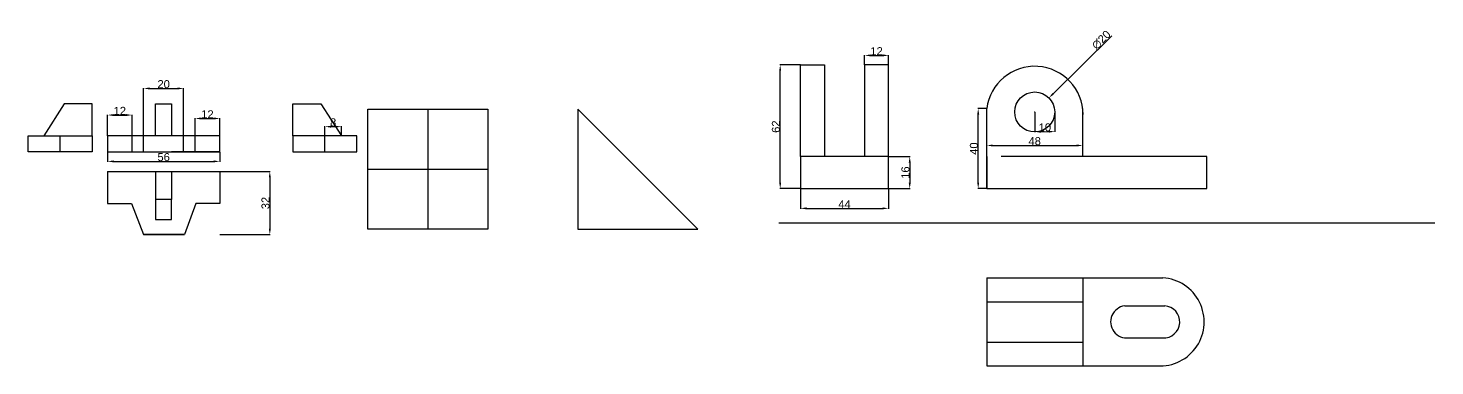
# Model space of a CAD drawing. Header units: millimetres. Extents: x 105 to 9929, y -38 to 412.
# Drawn here: x 105 to 808, y -38 to 131 of the extents above; entities that cross this region are included whole.
import ezdxf

# ---------------------------------------------------------------- set-up
doc = ezdxf.new("R2010")
doc.units = ezdxf.units.MM
doc.header["$MEASUREMENT"] = 0
doc.header["$PDMODE"] = 35
doc.styles.get("Standard").update_dxf_attribs({"font": 'arial.ttf'})
doc.dimstyles.get("Standard").update_dxf_attribs({"dimtxt": 4, "dimasz": 3, "dimexe": 0.18, "dimexo": 0.0625, "dimgap": 0.09, "dimtad": 1, "dimdec": 0, "dimzin": 0, "dimdsep": 46, "dimtxsty": 'Standard', "dimcen": 0.09, "dimclrd": 6, "dimclre": 4, "dimadec": 0, "dimazin": 0, "dimtfac": 1, "dimtdec": 0, "dimtofl": 0, "dimtmove": 0, "dimatfit": 3, "dimfxl": 1, "dimtolj": 1, "dimtzin": 0, "dimarcsym": 1})

# ---------------------------------------------------------------- blocks, each defined once
blk = doc.blocks.new('*D1')
at = {"color": 4, "lineweight": -2, "transparency": 16777216}
for p, q in [((200.35, 59.44), (225.52, 59.44)), ((200.35, 27.8), (225.52, 27.8))]:
    blk.add_line(p, q, dxfattribs=at)
at = {"color": 6, "lineweight": -2, "transparency": 16777216}
blk.add_line((225.34, 56.44), (225.34, 30.8), dxfattribs=at)
at = {"color": 6, "transparency": 16777216}
for points in [[(224.84, 56.44), (225.84, 56.44), (225.34, 59.44)], [(224.84, 30.8), (225.84, 30.8), (225.34, 27.8)]]:
    blk.add_solid(points, dxfattribs=at)
at = {"layer": 'Defpoints', "color": 0, "transparency": 16777216}
for p in [(200.29, 59.44), (200.29, 27.8), (225.34, 27.8)]:
    blk.add_point(p, dxfattribs=at)
at = {"color": 0, "transparency": 16777216, "insert": (223.2, 43.62), "char_height": 4, "attachment_point": 5, "rotation": 90}
blk.add_mtext('\\A1;32', dxfattribs=at)
blk = doc.blocks.new('*D2')
at = {"color": 4, "lineweight": -2, "transparency": 16777216}
for p, q in [((252.89, 77.27), (252.89, 82.01)), ((261.09, 77.27), (261.09, 82.01))]:
    blk.add_line(p, q, dxfattribs=at)
at = {"color": 6, "lineweight": -2, "transparency": 16777216}
blk.add_line((255.89, 81.83), (258.09, 81.83), dxfattribs=at)
at = {"color": 6, "transparency": 16777216}
for points in [[(255.89, 82.33), (255.89, 81.33), (252.89, 81.83)], [(258.09, 82.33), (258.09, 81.33), (261.09, 81.83)]]:
    blk.add_solid(points, dxfattribs=at)
at = {"layer": 'Defpoints', "color": 0, "transparency": 16777216}
for p in [(261.09, 81.83), (252.89, 77.21), (261.09, 77.21)]:
    blk.add_point(p, dxfattribs=at)
at = {"color": 0, "transparency": 16777216, "insert": (256.99, 83.96), "char_height": 4, "attachment_point": 5}
blk.add_mtext('\\A1;8', dxfattribs=at)
blk = doc.blocks.new('*D5')
at = {"color": 6, "lineweight": -2, "transparency": 16777216}
blk.add_line((646.06, 127.25), (616.8, 98.33), dxfattribs=at)
at = {"color": 4, "lineweight": -2, "transparency": 16777216}
for p, q in [((607.47, 89.19), (607.65, 89.19)), ((607.56, 89.1), (607.56, 89.28))]:
    blk.add_line(p, q, dxfattribs=at)
at = {"color": 6, "transparency": 16777216}
blk.add_solid([(616.45, 98.68), (617.16, 97.97), (614.67, 96.22)], dxfattribs=at)
at = {"layer": 'Defpoints', "color": 0, "transparency": 16777216}
for p in [(614.67, 96.22), (600.45, 82.16)]:
    blk.add_point(p, dxfattribs=at)
at = {"color": 0, "transparency": 16777216, "insert": (640.84, 125.24), "char_height": 4, "attachment_point": 5, "rotation": 44.6722}
blk.add_mtext('\\A1;∅20', dxfattribs=at)
blk = doc.blocks.new('*D6')
at = {"color": 4, "lineweight": -2, "transparency": 16777216}
for p, q in [((607.56, 89.03), (607.65, 79.09)), ((617.56, 89.12), (617.65, 79.18))]:
    blk.add_line(p, q, dxfattribs=at)
at = {"color": 6, "lineweight": -2, "transparency": 16777216}
blk.add_line((610.65, 79.3), (614.65, 79.34), dxfattribs=at)
at = {"color": 6, "transparency": 16777216}
for points in [[(610.64, 79.8), (610.65, 78.8), (607.65, 79.27)], [(614.64, 79.84), (614.65, 78.84), (617.65, 79.36)]]:
    blk.add_solid(points, dxfattribs=at)
at = {"layer": 'Defpoints', "color": 0, "transparency": 16777216}
for p in [(607.56, 89.1), (617.56, 89.19), (617.65, 79.36)]:
    blk.add_point(p, dxfattribs=at)
at = {"color": 0, "transparency": 16777216, "insert": (612.63, 81.45), "char_height": 4, "attachment_point": 5, "rotation": 0.51565}
blk.add_mtext('\\A1;10', dxfattribs=at)
blk = doc.blocks.new('*D7')
at = {"color": 4, "lineweight": -2, "transparency": 16777216}
for p, q in [((534.59, 66.85), (545.28, 66.85)), ((534.59, 50.85), (545.28, 50.85))]:
    blk.add_line(p, q, dxfattribs=at)
at = {"color": 6, "lineweight": -2, "transparency": 16777216}
blk.add_line((545.1, 63.85), (545.1, 53.85), dxfattribs=at)
at = {"color": 6, "transparency": 16777216}
for points in [[(544.6, 63.85), (545.6, 63.85), (545.1, 66.85)], [(544.6, 53.85), (545.6, 53.85), (545.1, 50.85)]]:
    blk.add_solid(points, dxfattribs=at)
at = {"layer": 'Defpoints', "color": 0, "transparency": 16777216}
for p in [(534.53, 66.85), (534.53, 50.85), (545.1, 50.85)]:
    blk.add_point(p, dxfattribs=at)
at = {"color": 0, "transparency": 16777216, "insert": (542.97, 58.85), "char_height": 4, "attachment_point": 5, "rotation": 90}
blk.add_mtext('\\A1;16', dxfattribs=at)
blk = doc.blocks.new('*D8')
at = {"color": 4, "lineweight": -2, "transparency": 16777216}
for p, q in [((490.53, 50.79), (490.53, 40.77)), ((534.53, 50.79), (534.53, 40.77))]:
    blk.add_line(p, q, dxfattribs=at)
at = {"color": 6, "lineweight": -2, "transparency": 16777216}
blk.add_line((493.53, 40.95), (531.53, 40.95), dxfattribs=at)
at = {"color": 6, "transparency": 16777216}
for points in [[(493.53, 41.45), (493.53, 40.45), (490.53, 40.95)], [(531.53, 41.45), (531.53, 40.45), (534.53, 40.95)]]:
    blk.add_solid(points, dxfattribs=at)
at = {"layer": 'Defpoints', "color": 0, "transparency": 16777216}
for p in [(490.53, 50.85), (534.53, 50.85), (534.53, 40.95)]:
    blk.add_point(p, dxfattribs=at)
at = {"color": 0, "transparency": 16777216, "insert": (512.53, 43.04), "char_height": 4, "attachment_point": 5}
blk.add_mtext('\\A1;44', dxfattribs=at)
blk = doc.blocks.new('*D9')
at = {"color": 4, "lineweight": -2, "transparency": 16777216}
for p, q in [((522.53, 112.76), (522.53, 117.68)), ((534.53, 112.76), (534.53, 117.68))]:
    blk.add_line(p, q, dxfattribs=at)
at = {"color": 6, "lineweight": -2, "transparency": 16777216}
blk.add_line((525.53, 117.5), (531.53, 117.5), dxfattribs=at)
at = {"color": 6, "transparency": 16777216}
for points in [[(525.53, 118), (525.53, 117), (522.53, 117.5)], [(531.53, 118), (531.53, 117), (534.53, 117.5)]]:
    blk.add_solid(points, dxfattribs=at)
at = {"layer": 'Defpoints', "color": 0, "transparency": 16777216}
for p in [(522.53, 112.7), (534.53, 117.5), (534.53, 112.7)]:
    blk.add_point(p, dxfattribs=at)
at = {"color": 0, "transparency": 16777216, "insert": (528.53, 119.6), "char_height": 4, "attachment_point": 5}
blk.add_mtext('\\A1;12', dxfattribs=at)
blk = doc.blocks.new('*D10')
at = {"color": 4, "lineweight": -2, "transparency": 16777216}
for p, q in [((490.47, 112.85), (480.2, 112.85)), ((490.47, 50.85), (480.2, 50.85))]:
    blk.add_line(p, q, dxfattribs=at)
at = {"color": 6, "lineweight": -2, "transparency": 16777216}
blk.add_line((480.38, 53.85), (480.38, 109.85), dxfattribs=at)
at = {"color": 6, "transparency": 16777216}
for points in [[(479.88, 109.85), (480.88, 109.85), (480.38, 112.85)], [(479.88, 53.85), (480.88, 53.85), (480.38, 50.85)]]:
    blk.add_solid(points, dxfattribs=at)
at = {"layer": 'Defpoints', "color": 0, "transparency": 16777216}
for p in [(480.38, 112.85), (490.53, 112.85), (490.53, 50.85)]:
    blk.add_point(p, dxfattribs=at)
at = {"color": 0, "transparency": 16777216, "insert": (478.25, 81.85), "char_height": 4, "attachment_point": 5, "rotation": 90}
blk.add_mtext('\\A1;62', dxfattribs=at)
blk = doc.blocks.new('*D18')
at = {"color": 4, "lineweight": -2, "transparency": 16777216}
for p, q in [((583.5, 90.85), (579.14, 90.85)), ((583.5, 50.85), (579.14, 50.85))]:
    blk.add_line(p, q, dxfattribs=at)
at = {"color": 6, "lineweight": -2, "transparency": 16777216}
blk.add_line((579.32, 53.85), (579.32, 87.85), dxfattribs=at)
at = {"color": 6, "transparency": 16777216}
for points in [[(578.82, 87.85), (579.82, 87.85), (579.32, 90.85)], [(578.82, 53.85), (579.82, 53.85), (579.32, 50.85)]]:
    blk.add_solid(points, dxfattribs=at)
at = {"layer": 'Defpoints', "color": 0, "transparency": 16777216}
for p in [(579.32, 90.85), (583.56, 90.85), (583.56, 50.85)]:
    blk.add_point(p, dxfattribs=at)
at = {"color": 0, "transparency": 16777216, "insert": (577.19, 70.85), "char_height": 4, "attachment_point": 5, "rotation": 90}
blk.add_mtext('\\A1;40', dxfattribs=at)
blk = doc.blocks.new('*D19')
at = {"color": 4, "lineweight": -2, "transparency": 16777216}
for p, q in [((583.56, 70.92), (583.56, 72.6)), ((631.56, 70.92), (631.56, 72.6))]:
    blk.add_line(p, q, dxfattribs=at)
at = {"color": 6, "lineweight": -2, "transparency": 16777216}
blk.add_line((586.56, 72.42), (628.56, 72.42), dxfattribs=at)
at = {"color": 6, "transparency": 16777216}
for points in [[(586.56, 72.92), (586.56, 71.92), (583.56, 72.42)], [(628.56, 72.92), (628.56, 71.92), (631.56, 72.42)]]:
    blk.add_solid(points, dxfattribs=at)
at = {"layer": 'Defpoints', "color": 0, "transparency": 16777216}
for p in [(583.56, 70.85), (631.56, 72.42), (631.56, 70.85)]:
    blk.add_point(p, dxfattribs=at)
at = {"color": 0, "transparency": 16777216, "insert": (607.56, 74.56), "char_height": 4, "attachment_point": 5}
blk.add_mtext('\\A1;48', dxfattribs=at)
blk = doc.blocks.new('*D40')
at = {"color": 4, "lineweight": -2, "transparency": 16777216}
for p, q in [((144.29, 69.15), (144.29, 64.28)), ((200.29, 69.15), (200.29, 64.28))]:
    blk.add_line(p, q, dxfattribs=at)
at = {"color": 6, "lineweight": -2, "transparency": 16777216}
blk.add_line((147.29, 64.46), (197.29, 64.46), dxfattribs=at)
at = {"color": 6, "transparency": 16777216}
for points in [[(147.29, 64.96), (147.29, 63.96), (144.29, 64.46)], [(197.29, 64.96), (197.29, 63.96), (200.29, 64.46)]]:
    blk.add_solid(points, dxfattribs=at)
at = {"layer": 'Defpoints', "color": 0, "transparency": 16777216}
for p in [(144.29, 69.21), (200.29, 69.21), (200.29, 64.46)]:
    blk.add_point(p, dxfattribs=at)
at = {"color": 0, "transparency": 16777216, "insert": (172.29, 66.59), "char_height": 4, "attachment_point": 5}
blk.add_mtext('\\A1;56', dxfattribs=at)
blk = doc.blocks.new('*D41')
at = {"color": 4, "lineweight": -2, "transparency": 16777216}
for p, q in [((188.06, 77.21), (188.06, 86.11)), ((200.29, 77.21), (200.29, 86.11))]:
    blk.add_line(p, q, dxfattribs=at)
at = {"color": 6, "lineweight": -2, "transparency": 16777216}
blk.add_line((191.06, 85.93), (197.29, 85.93), dxfattribs=at)
at = {"color": 6, "transparency": 16777216}
for points in [[(191.06, 86.43), (191.06, 85.43), (188.06, 85.93)], [(197.29, 86.43), (197.29, 85.43), (200.29, 85.93)]]:
    blk.add_solid(points, dxfattribs=at)
at = {"layer": 'Defpoints', "color": 0, "transparency": 16777216}
for p in [(200.29, 85.93), (188.06, 77.15), (200.29, 77.15)]:
    blk.add_point(p, dxfattribs=at)
at = {"color": 0, "transparency": 16777216, "insert": (194.17, 88.03), "char_height": 4, "attachment_point": 5}
blk.add_mtext('\\A1;12', dxfattribs=at)
blk = doc.blocks.new('*D42')
at = {"color": 4, "lineweight": -2, "transparency": 16777216}
for p, q in [((144.29, 77.27), (144.29, 87.82)), ((156.5, 77.27), (156.5, 87.82))]:
    blk.add_line(p, q, dxfattribs=at)
at = {"color": 6, "lineweight": -2, "transparency": 16777216}
blk.add_line((147.29, 87.64), (153.5, 87.64), dxfattribs=at)
at = {"color": 6, "transparency": 16777216}
for points in [[(147.29, 88.14), (147.29, 87.14), (144.29, 87.64)], [(153.5, 88.14), (153.5, 87.14), (156.5, 87.64)]]:
    blk.add_solid(points, dxfattribs=at)
at = {"layer": 'Defpoints', "color": 0, "transparency": 16777216}
for p in [(156.5, 87.64), (144.29, 77.21), (156.5, 77.21)]:
    blk.add_point(p, dxfattribs=at)
at = {"color": 0, "transparency": 16777216, "insert": (150.4, 89.74), "char_height": 4, "attachment_point": 5}
blk.add_mtext('\\A1;12', dxfattribs=at)
blk = doc.blocks.new('*D43')
at = {"color": 4, "lineweight": -2, "transparency": 16777216}
for p, q in [((162.29, 77.27), (162.29, 101.13)), ((182.29, 77.27), (182.29, 101.13))]:
    blk.add_line(p, q, dxfattribs=at)
at = {"color": 6, "lineweight": -2, "transparency": 16777216}
blk.add_line((165.29, 100.95), (179.29, 100.95), dxfattribs=at)
at = {"color": 6, "transparency": 16777216}
for points in [[(165.29, 101.45), (165.29, 100.45), (162.29, 100.95)], [(179.29, 101.45), (179.29, 100.45), (182.29, 100.95)]]:
    blk.add_solid(points, dxfattribs=at)
at = {"layer": 'Defpoints', "color": 0, "transparency": 16777216}
for p in [(182.29, 100.95), (162.29, 77.21), (182.29, 77.21)]:
    blk.add_point(p, dxfattribs=at)
at = {"color": 0, "transparency": 16777216, "insert": (172.29, 103.09), "char_height": 4, "attachment_point": 5}
blk.add_mtext('\\A1;20', dxfattribs=at)

msp = doc.modelspace()

# ---------------------------------------------------------------- linework, layer by layer
for p, q in [((490.53, 66.85), (490.53, 112.85)), ((490.53, 112.85), (502.53, 112.85)), ((502.53, 112.85), (502.53, 66.85)), ((534.53, 112.85), (522.53, 112.85)), ((522.53, 112.85), (522.53, 66.85)), ((534.53, 66.85), (534.53, 112.85)), ((122.57, 93.21), (112.37, 77.21)), ((136.57, 93.21), (122.57, 93.21)), ((136.57, 77.21), (136.57, 93.21)), ((168.29, 77.21), (168.29, 93.21)), ((168.29, 93.21), (176.29, 93.21)), ((176.29, 93.21), (176.29, 77.21)), ((236.89, 93.21), (250.89, 93.21)), ((236.89, 77.21), (236.89, 93.21)), ((250.89, 93.21), (261.09, 77.21)), ((274.26, 30.62), (274.26, 90.62)), ((274.26, 90.62), (334.26, 90.62)), ((304.26, 90.62), (304.26, 30.62)), ((334.26, 90.62), (334.26, 30.62)), ((379.26, 90.62), (379.26, 30.62)), ((439.26, 30.62), (379.26, 90.62)), ((583.56, 50.85), (583.56, 90.85)), ((631.56, 66.85), (631.56, 90.85)), ((104.57, 69.21), (104.57, 77.21)), ((104.57, 77.21), (136.57, 77.21)), ((120.57, 69.21), (120.57, 77.21)), ((136.57, 77.21), (136.57, 69.21)), ((200.29, 77.21), (144.29, 77.21)), ((144.29, 77.21), (144.29, 69.21)), ((156.5, 69.21), (156.5, 77.21)), ((162.29, 69.21), (162.29, 77.21)), ((182.29, 69.21), (182.29, 77.21)), ((188.06, 69.15), (188.06, 77.15)), ((200.29, 69.21), (200.29, 77.21)), ((268.89, 77.21), (236.89, 77.21)), ((236.89, 77.21), (236.89, 69.21)), ((252.89, 69.21), (252.89, 77.21)), ((268.89, 69.21), (268.89, 77.21)), ((136.57, 69.21), (104.57, 69.21)), ((144.29, 69.21), (200.29, 69.21)), ((144.29, 69.21), (162.29, 69.21)), ((162.29, 69.21), (168.29, 69.21)), ((182.29, 69.21), (176.29, 69.21)), ((200.29, 69.21), (182.29, 69.21)), ((236.89, 69.21), (268.89, 69.21)), ((534.53, 66.85), (490.53, 66.85)), ((490.53, 66.85), (490.53, 50.85)), ((534.53, 50.85), (534.53, 66.85)), ((583.56, 66.85), (583.56, 50.85)), ((631.56, 66.85), (590.83, 66.85)), ((693.56, 66.85), (631.56, 66.85)), ((693.56, 50.85), (693.56, 66.85)), ((144.29, 59.44), (200.29, 59.44)), ((144.29, 59.44), (144.29, 43.44)), ((168.29, 59.44), (168.29, 45.44)), ((176.29, 59.44), (176.29, 45.44)), ((200.29, 59.44), (200.29, 43.44)), ((274.26, 60.62), (334.26, 60.62)), ((490.53, 50.85), (534.53, 50.85)), ((583.56, 50.85), (693.56, 50.85)), ((144.29, 43.44), (156.29, 43.44)), ((156.29, 43.44), (162.29, 27.8)), ((176.29, 45.44), (168.29, 45.44)), ((168.29, 45.44), (168.29, 35.44)), ((176.29, 35.44), (176.29, 45.44)), ((188.29, 43.44), (182.7, 27.8)), ((200.29, 43.44), (188.29, 43.44)), ((168.29, 35.44), (176.29, 35.44)), ((334.26, 30.62), (274.26, 30.62)), ((379.26, 30.62), (439.26, 30.62)), ((479.7, 33.68), (807.52, 33.68)), ((182.7, 27.8), (162.29, 27.8)), ((162.29, 27.8), (182.7, 27.8)), ((583.56, 6.15), (583.56, -37.85)), ((583.56, 6.15), (631.56, 6.15)), ((631.56, 6.15), (631.56, -37.85)), ((631.56, 6.15), (671.56, 6.15)), ((583.56, -5.85), (631.91, -5.85)), ((652.56, -7.85), (672.56, -7.85)), ((583.56, -25.96), (631.56, -25.96)), ((652.56, -23.85), (672.56, -23.85)), ((583.56, -37.85), (631.56, -37.85)), ((631.56, -37.85), (671.56, -37.85))]:
    msp.add_line(p, q)
msp.add_circle((607.56, 89.19), 10)
for centre, radius, start, end in [((607.56, 87.85), 24.19, 360, 172.86801), ((670.21, -15.85), 22.04, 266.48636, 86.48636), ((653.55, -15.85), 8.06, 97.03446, 277.03446), ((672.04, -15.85), 8.02, 266.29529, 86.29529)]:
    msp.add_arc(centre, radius, start, end)

# ---------------------------------------------------------------- dimensions: what is measured, and where the dimension line sits
dim = msp.add_diameter_dim_2p(p1=(600.45, 82.16), p2=(614.67, 96.22), dimstyle='Standard')
dim.commit()
dim.dimension.update_dxf_attribs({"geometry": '*D5', "text_midpoint": (642.41, 123.65), "dimtype": 163})
for base, p1, p2, picture, middle in [((534.53, 117.5), (522.53, 112.7), (534.53, 112.7), '*D9', (528.53, 119.6)), ((182.29, 100.95), (162.29, 77.21), (182.29, 77.21), '*D43', (172.29, 103.09)), ((156.5, 87.64), (144.29, 77.21), (156.5, 77.21), '*D42', (150.4, 89.74)), ((200.29, 85.93), (188.06, 77.15), (200.29, 77.15), '*D41', (194.17, 88.03)), ((261.09, 81.83), (252.89, 77.21), (261.09, 77.21), '*D2', (256.99, 83.96)), ((631.56, 72.42), (583.56, 70.85), (631.56, 70.85), '*D19', (607.56, 74.56)), ((200.29, 64.46), (144.29, 69.21), (200.29, 69.21), '*D40', (172.29, 66.59)), ((534.53, 40.95), (490.53, 50.85), (534.53, 50.85), '*D8', (512.53, 43.04))]:
    dim = msp.add_linear_dim(base=base, p1=p1, p2=p2, dimstyle='Standard')
    dim.commit()
    dim.dimension.update_dxf_attribs({"geometry": picture, "text_midpoint": middle})
for base, p1, p2, picture, middle in [((480.38, 112.85), (490.53, 50.85), (490.53, 112.85), '*D10', (478.25, 81.85)), ((579.32, 90.85), (583.56, 50.85), (583.56, 90.85), '*D18', (577.19, 70.85)), ((545.1, 50.85), (534.53, 66.85), (534.53, 50.85), '*D7', (542.97, 58.85)), ((225.34, 27.8), (200.29, 59.44), (200.29, 27.8), '*D1', (223.2, 43.62))]:
    dim = msp.add_linear_dim(base=base, p1=p1, p2=p2, angle=90, dimstyle='Standard')
    dim.commit()
    dim.dimension.update_dxf_attribs({"geometry": picture, "text_midpoint": middle})
dim = msp.add_aligned_dim(p1=(607.56, 89.1), p2=(617.56, 89.19), distance=-9.82, dimstyle='Standard')
dim.commit()
dim.dimension.update_dxf_attribs({"geometry": '*D6', "text_midpoint": (612.63, 81.45)})

doc.saveas('drawing.dxf')
